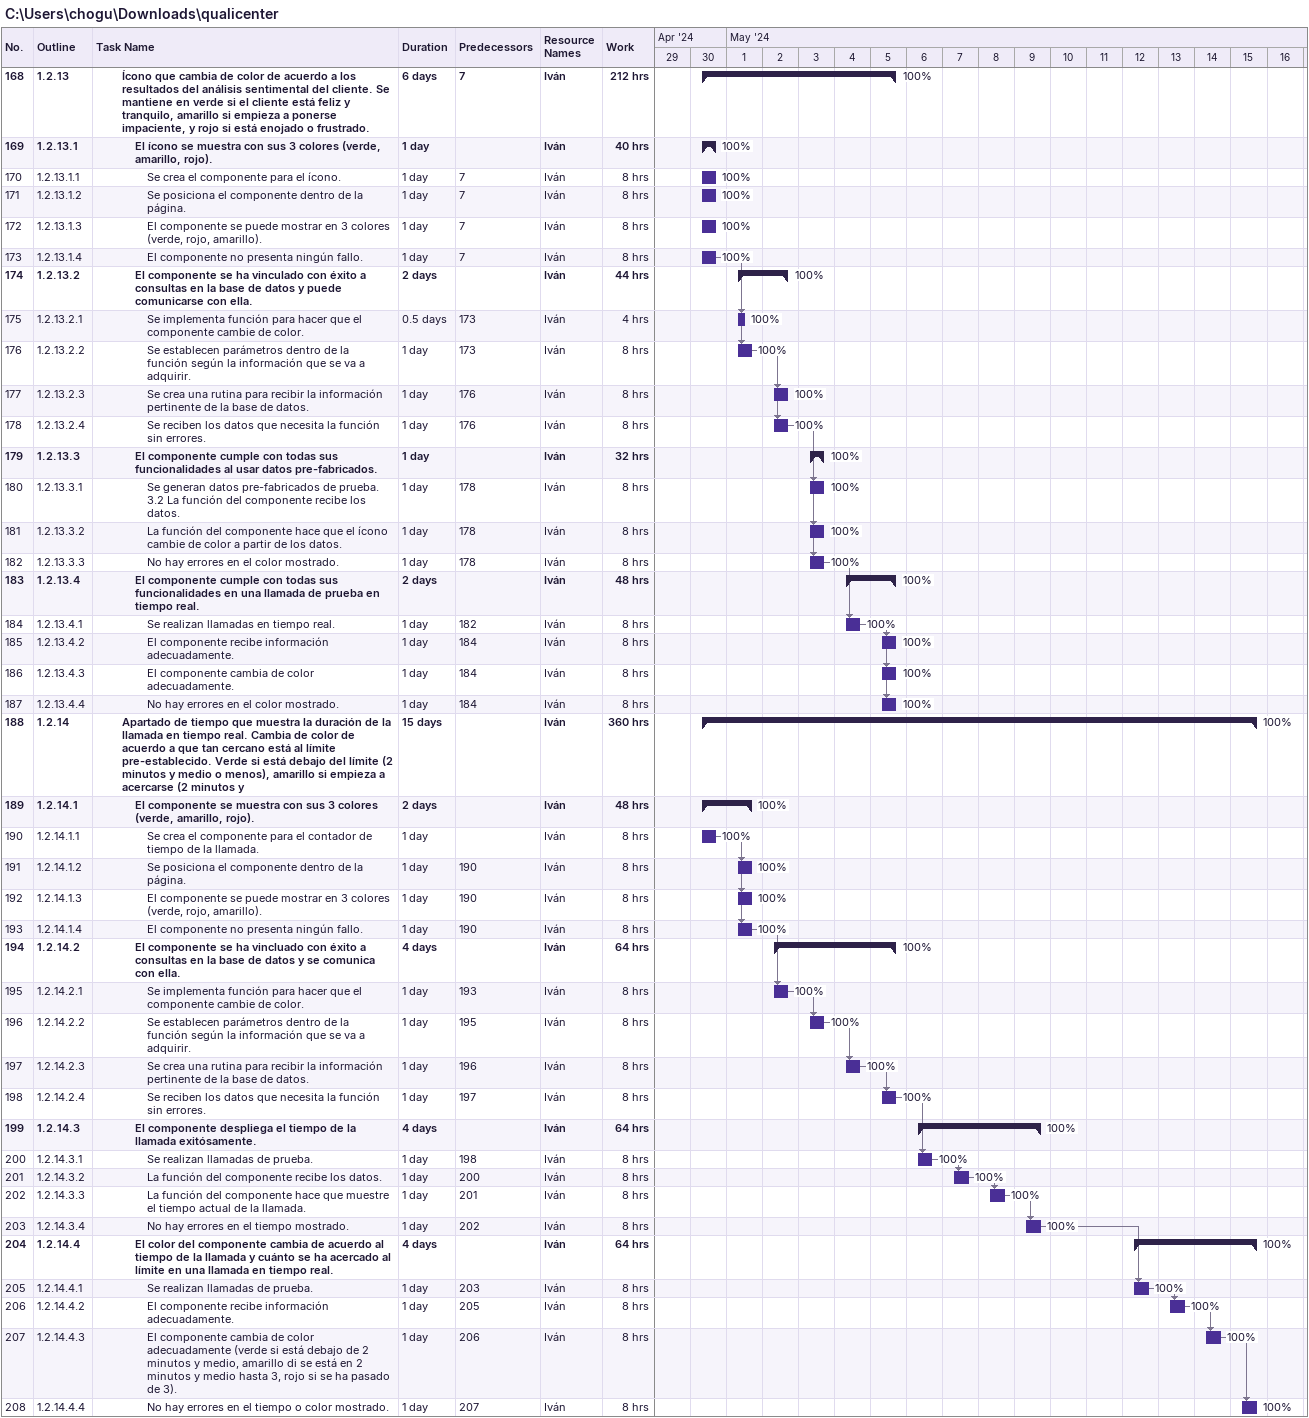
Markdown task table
C:\Users\chogu\Downloads\qualicenter

| ID | WBS | Task | Duration | Start | Finish | Predecessors | Resources | % complete | Work (h) |
|---|---|---|---|---|---|---|---|---|---|
| 168 | 1.2.13 | **Ícono que cambia de color de acuerdo a los resultados del análisis sentimental del cliente. Se mantiene en verde si el cliente está feliz y tranquilo, amarillo si empieza a ponerse impaciente, y rojo si está enojado o frustrado.** | 6d | 2024-04-30 | 2024-05-05 | 7 | Iván | 100 | 212 |
| 169 | 1.2.13.1 | **El ícono se muestra con sus 3 colores (verde, amarillo, rojo).** | 1d | 2024-04-30 | 2024-04-30 |  | Iván | 100 | 40 |
| 170 | 1.2.13.1.1 | Se crea el componente para el ícono. | 1d | 2024-04-30 | 2024-04-30 | 7 | Iván | 100 | 8 |
| 171 | 1.2.13.1.2 | Se posiciona el componente dentro de la página. | 1d | 2024-04-30 | 2024-04-30 | 7 | Iván | 100 | 8 |
| 172 | 1.2.13.1.3 | El componente se puede mostrar en 3 colores (verde, rojo, amarillo). | 1d | 2024-04-30 | 2024-04-30 | 7 | Iván | 100 | 8 |
| 173 | 1.2.13.1.4 | El componente no presenta ningún fallo. | 1d | 2024-04-30 | 2024-04-30 | 7 | Iván | 100 | 8 |
| 174 | 1.2.13.2 | **El componente se ha vinculado con éxito a consultas en la base de datos y puede comunicarse con ella.** | 2d | 2024-05-01 | 2024-05-02 |  | Iván | 100 | 44 |
| 175 | 1.2.13.2.1 | Se implementa función para hacer que el componente cambie de color. | 0.5d | 2024-05-01 | 2024-05-01 | 173 | Iván | 100 | 4 |
| 176 | 1.2.13.2.2 | Se establecen parámetros dentro de la función según la información que se va a adquirir. | 1d | 2024-05-01 | 2024-05-01 | 173 | Iván | 100 | 8 |
| 177 | 1.2.13.2.3 | Se crea una rutina para recibir la información pertinente de la base de datos. | 1d | 2024-05-02 | 2024-05-02 | 176 | Iván | 100 | 8 |
| 178 | 1.2.13.2.4 | Se reciben los datos que necesita la función sin errores. | 1d | 2024-05-02 | 2024-05-02 | 176 | Iván | 100 | 8 |
| 179 | 1.2.13.3 | **El componente cumple con todas sus funcionalidades al usar datos pre-fabricados.** | 1d | 2024-05-03 | 2024-05-03 |  | Iván | 100 | 32 |
| 180 | 1.2.13.3.1 | Se generan datos pre-fabricados de prueba. 3.2 La función del componente recibe los datos. | 1d | 2024-05-03 | 2024-05-03 | 178 | Iván | 100 | 8 |
| 181 | 1.2.13.3.2 | La función del componente hace que el ícono cambie de color a partir de los datos. | 1d | 2024-05-03 | 2024-05-03 | 178 | Iván | 100 | 8 |
| 182 | 1.2.13.3.3 | No hay errores en el color mostrado. | 1d | 2024-05-03 | 2024-05-03 | 178 | Iván | 100 | 8 |
| 183 | 1.2.13.4 | **El componente cumple con todas sus funcionalidades en una llamada de prueba en tiempo real.** | 2d | 2024-05-04 | 2024-05-05 |  | Iván | 100 | 48 |
| 184 | 1.2.13.4.1 | Se realizan llamadas en tiempo real. | 1d | 2024-05-04 | 2024-05-04 | 182 | Iván | 100 | 8 |
| 185 | 1.2.13.4.2 | El componente recibe información adecuadamente. | 1d | 2024-05-05 | 2024-05-05 | 184 | Iván | 100 | 8 |
| 186 | 1.2.13.4.3 | El componente cambia de color adecuadamente. | 1d | 2024-05-05 | 2024-05-05 | 184 | Iván | 100 | 8 |
| 187 | 1.2.13.4.4 | No hay errores en el color mostrado. | 1d | 2024-05-05 | 2024-05-05 | 184 | Iván | 100 | 8 |
| 188 | 1.2.14 | **Apartado de tiempo que muestra la duración de la llamada en tiempo real. Cambia de color de acuerdo a que tan cercano está al límite pre-establecido. Verde si está debajo del límite (2 minutos y medio o menos), amarillo si empieza a acercarse (2 minutos y** | 15d | 2024-04-30 | 2024-05-15 |  | Iván | 100 | 360 |
| 189 | 1.2.14.1 | **El componente se muestra con sus 3 colores (verde, amarillo, rojo).** | 2d | 2024-04-30 | 2024-05-01 |  | Iván | 100 | 48 |
| 190 | 1.2.14.1.1 | Se crea el componente para el contador de tiempo de la llamada. | 1d | 2024-04-30 | 2024-04-30 |  | Iván | 100 | 8 |
| 191 | 1.2.14.1.2 | Se posiciona el componente dentro de la página. | 1d | 2024-05-01 | 2024-05-01 | 190 | Iván | 100 | 8 |
| 192 | 1.2.14.1.3 | El componente se puede mostrar en 3 colores (verde, rojo, amarillo). | 1d | 2024-05-01 | 2024-05-01 | 190 | Iván | 100 | 8 |
| 193 | 1.2.14.1.4 | El componente no presenta ningún fallo. | 1d | 2024-05-01 | 2024-05-01 | 190 | Iván | 100 | 8 |
| 194 | 1.2.14.2 | **El componente se ha vincluado con éxito a consultas en la base de datos y se comunica con ella.** | 4d | 2024-05-02 | 2024-05-05 |  | Iván | 100 | 64 |
| 195 | 1.2.14.2.1 | Se implementa función para hacer que el componente cambie de color. | 1d | 2024-05-02 | 2024-05-02 | 193 | Iván | 100 | 8 |
| 196 | 1.2.14.2.2 | Se establecen parámetros dentro de la función según la información que se va a adquirir. | 1d | 2024-05-03 | 2024-05-03 | 195 | Iván | 100 | 8 |
| 197 | 1.2.14.2.3 | Se crea una rutina para recibir la información pertinente de la base de datos. | 1d | 2024-05-04 | 2024-05-04 | 196 | Iván | 100 | 8 |
| 198 | 1.2.14.2.4 | Se reciben los datos que necesita la función sin errores. | 1d | 2024-05-05 | 2024-05-05 | 197 | Iván | 100 | 8 |
| 199 | 1.2.14.3 | **El componente despliega el tiempo de la llamada exitósamente.** | 4d | 2024-05-06 | 2024-05-09 |  | Iván | 100 | 64 |
| 200 | 1.2.14.3.1 | Se realizan llamadas de prueba. | 1d | 2024-05-06 | 2024-05-06 | 198 | Iván | 100 | 8 |
| 201 | 1.2.14.3.2 | La función del componente recibe los datos. | 1d | 2024-05-07 | 2024-05-07 | 200 | Iván | 100 | 8 |
| 202 | 1.2.14.3.3 | La función del componente hace que muestre el tiempo actual de la llamada. | 1d | 2024-05-08 | 2024-05-08 | 201 | Iván | 100 | 8 |
| 203 | 1.2.14.3.4 | No hay errores en el tiempo mostrado. | 1d | 2024-05-09 | 2024-05-09 | 202 | Iván | 100 | 8 |
| 204 | 1.2.14.4 | **El color del componente cambia de acuerdo al tiempo de la llamada y cuánto se ha acercado al límite en una llamada en tiempo real.** | 4d | 2024-05-12 | 2024-05-15 |  | Iván | 100 | 64 |
| 205 | 1.2.14.4.1 | Se realizan llamadas de prueba. | 1d | 2024-05-12 | 2024-05-12 | 203 | Iván | 100 | 8 |
| 206 | 1.2.14.4.2 | El componente recibe información adecuadamente. | 1d | 2024-05-13 | 2024-05-13 | 205 | Iván | 100 | 8 |
| 207 | 1.2.14.4.3 | El componente cambia de color adecuadamente (verde si está debajo de 2 minutos y medio, amarillo di se está en 2 minutos y medio hasta 3, rojo si se ha pasado de 3). | 1d | 2024-05-14 | 2024-05-14 | 206 | Iván | 100 | 8 |
| 208 | 1.2.14.4.4 | No hay errores en el tiempo o color mostrado. | 1d | 2024-05-15 | 2024-05-15 | 207 | Iván | 100 | 8 |
